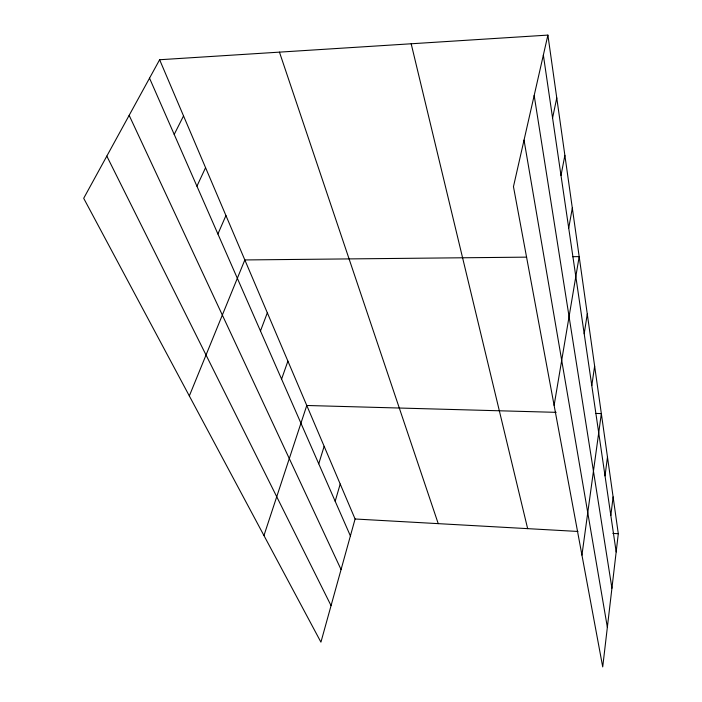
<?xml version="1.0" encoding="UTF-8"?>
<svg xmlns="http://www.w3.org/2000/svg" width="702" height="702" viewBox="0 0 702 702"><rect width="100%" height="100%" fill="white"/><g stroke="black" fill="none" stroke-linecap="round" stroke-linejoin="round"><path stroke-width="1.05" d="M547.893 35.1L618.304 533.713L602.72 666.9L513.46 186.635L547.893 35.1L159.626 59.74L83.696 198.297L320.928 642.154L355.089 518.997L159.626 59.74M610.828 515.487L613.109 496.928M605.027 475.903L607.476 457.028M581.94 555.106L601.342 413.583L595.963 413.434M591.795 385.591L594.638 366.119M584.196 333.757L587.276 314.031M554.115 405.361L579.176 256.616L572.604 256.686M568.717 228.097L572.314 208.073M561.003 175.439L564.873 155.361M552.579 117.98L556.765 97.92M335.179 501.246L340.207 484.038M318.743 463.794L324.148 446.314M263.952 535.547L306.774 405.484L556.159 412.346M281.581 379.115L287.899 361.144M260.468 330.993L267.33 312.811M189.329 395.937L244.831 259.942L526.623 257.143M217.91 233.994L225.939 215.558M196.929 186.188L205.563 167.69M174.21 134.415L183.538 115.918M355.089 518.997L577.939 531.458M612.846 533.406L618.304 533.713M106.818 156.107L331.054 605.633M129.159 115.339L341.067 569.55M149.526 78.168L350.395 535.924M279.457 52.141L438.232 523.648M411.179 43.778L527.65 528.65M524.034 140.102L607.353 627.263M534.178 95.472L611.925 588.215M543.357 55.046L616.172 551.939"/></g></svg>
